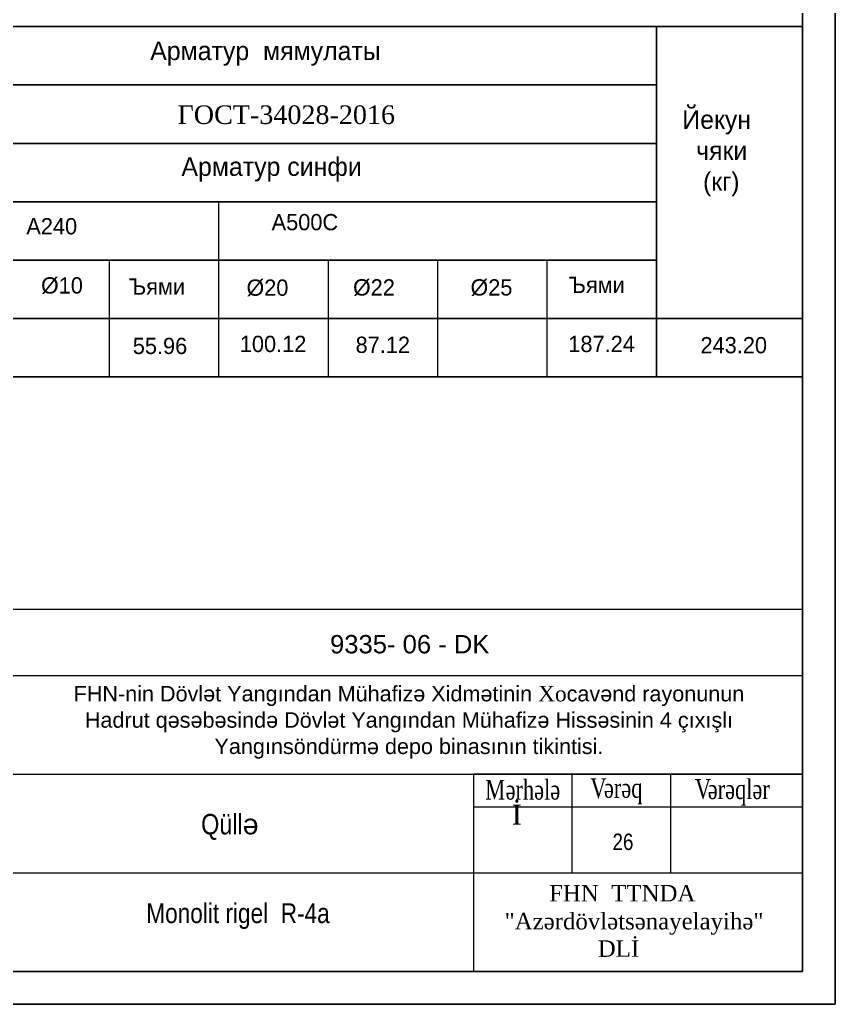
# Model space of a CAD drawing. Header units: millimetres. Extents: x -149347 to 251215, y -2929184 to -2541447.
# Drawn here: x 94333 to 106266, y -2736327 to -2721921 of the extents above; entities that cross this region are included whole.
import ezdxf

# ---------------------------------------------------------------- set-up
doc = ezdxf.new("R2010")
doc.units = ezdxf.units.MM
for name, color, linetype, lineweight in [('A-Wall', 7, 'Continuous', 30), ('APS_MADEIRA', 35, 'Continuous', 15), ('Text blocks_Ном._пера__1', 7, 'Continuous', 15), ('перегородка', 130, 'Continuous', 20)]:
    doc.layers.add(name, color=color, linetype=linetype, lineweight=lineweight)
doc.styles.add('400', font='times.ttf', dxfattribs={"width": 0.75, "height": 300})
doc.styles.add('A3_Times_AzLat', font='A3TI(LA).TTF')
doc.styles.add('Arial', font='arial.ttf')
doc.styles.add('style6', font='ARIALN.TTF', dxfattribs={"height": 300})
doc.styles.add('Times New  Roman', font='times.ttf')
doc.styles.add('Times New Roman', font='times.ttf')

# ---------------------------------------------------------------- blocks, each defined once
blk = doc.blocks.new('mekteb')
at = {"color": 0, "lineweight": 25}
for p, q in [((139843, -1821466), (139843, -1849866)), ((139843, -1849866), (99643, -1849866))]:
    blk.add_line(p, q, dxfattribs=at)
at = {"color": 0, "lineweight": 25, "ltscale": 15}
for p, q in [((139343, -1849366), (139343, -1821966)), ((101643, -1849366), (139343, -1849366))]:
    blk.add_line(p, q, dxfattribs=at)
at = {"linetype": 'Continuous', "lineweight": 15}
for p, q in [((120843, -1844866), (139343, -1844866)), ((120843, -1846366), (139343, -1846366)), ((135843, -1847866), (135843, -1846366)), ((137343, -1847866), (137343, -1846366)), ((134343, -1846866), (139343, -1846866)), ((120843, -1847866), (139343, -1847866)), ((120843, -1849366), (139343, -1849366))]:
    blk.add_line(p, q, dxfattribs=at)
for points in [[(120843, -1849366), (139343, -1849366), (139343, -1843866), (120843, -1843866)], [(134343, -1849366), (139343, -1849366), (139343, -1846366), (134343, -1846366)]]:
    blk.add_lwpolyline(points, close=True, dxfattribs=at)
at = {"lineweight": 25, "ltscale": 15, "style": '400', "width": 0.75}
for s, p in [('ərhələ', (134831, -1846755)), ('V', (136119, -1846732)), ('   V', (137454, -1846743)), ('ərəqlər', (137904, -1846747)), (' M', (134437, -1846755)), ('ərəq', (136326, -1846728))]:
    blk.add_text(s, height=300, dxfattribs=at).set_placement(p)
at = {"lineweight": 25, "ltscale": 15, "attachment_point": 1, "style": 'Times New Roman'}
for s, insert, char_height, width in [('{\\fTimes New Roman|b0|i0|c238|p18;\\H0.42397x;İ\\fTimes New Roman|b0|i0|c186|p18;\\H2.3586x;      }', (134926, -1846834), 707.62, 10102.13), ('"{\\fTimes New Roman|b0|i0|c238|p18;Azərdövlətsənayelayihə"\\P              } {\\fTimes New Roman|b0|i0|c238|p18;DLİ}', (134816, -1848478), 250, 8698.57)]:
    blk.add_mtext(s, dxfattribs=dict(at, insert=insert, char_height=char_height, width=width))
at = {"lineweight": 25, "insert": (130203, -1846973), "char_height": 310, "width": 5486.13, "attachment_point": 1, "style": 'style6'}
blk.add_mtext('{\\C0;Q\\fArial Narrow|b0|i0|c238|p34;üll\\fArial|b0|i0|c0|p34;ə}', dxfattribs=at)
at = {"lineweight": 25, "ltscale": 15, "insert": (135115, -1848053), "char_height": 250, "attachment_point": 1, "style": 'Times New Roman'}
blk.add_mtext('  {\\fTimes New Roman|b0|i0|c238|p18;  FHN  TTNDA}', dxfattribs=at)
at = {"layer": 'Text blocks_Ном._пера__1', "linetype": 'Continuous', "lineweight": 25, "insert": (128266, -1845580), "char_height": 235, "width": 10191.85, "attachment_point": 4, "line_spacing_factor": 1.021551, "style": 'Arial'}
blk.add_mtext('\\pxqc;{\\fArial|b0|i0|c238|p34;\\C256;FHN-nin Dövlət Yangından Mühafizə Xidmətinin \\fTimes New Roman|b0|i0|c204|p18;Xo\\fArial|b0|i0|c238|p34;cavənd rayonunun Hadrut qəsəbəsində Dövlət Yangından Mühafizə Hissəsinin 4 çıxışlı Yangınsöndürmə depo binasının tikintisi.}', dxfattribs=at)
at = {"layer": 'перегородка', "lineweight": 30, "insert": (132162, -1844536), "char_height": 441.245, "width": 6524.89, "attachment_point": 7, "style": 'Arial'}
blk.add_mtext('{\\fArial|b0|i0|c238|p34;\\H0.63158x;\\C7;9335\\fArial|b0|i0|c204|p34;- \\fArial|b0|i0|c238|p34;06\\fArial|b0|i0|c204|p34; - DK}', dxfattribs=at)

msp = doc.modelspace()

# ---------------------------------------------------------------- linework, layer by layer
at = {"ltscale": 3}
for p, q in [((105785.04595, -2722022.5955), (87978.78491, -2722022.5955)), ((103649.47066, -2722022.5955), (103649.47066, -2727147.65698)), ((103649.47066, -2722876.5064), (92463.49302, -2722876.5064)), ((103649.47066, -2723730.73651), (92463.49302, -2723730.73651)), ((103649.47066, -2724584.96663), (92463.49302, -2724584.96663)), ((103649.47066, -2725439.19675), (92463.49302, -2725439.19675)), ((105785.04595, -2726293.42686), (87978.78491, -2726293.42686)), ((105785.04595, -2727147.65698), (87978.78491, -2727147.65698))]:
    msp.add_line(p, q, dxfattribs=at)
at = {"layer": 'APS_MADEIRA', "color": 7, "lineweight": 15, "ltscale": 25}
for p, q in [((97242.74479, -2724584.96663), (97242.74479, -2727147.65698)), ((95641.06332, -2725439.19675), (95641.06332, -2727147.65698)), ((98844.42626, -2725439.19675), (98844.42626, -2727147.65698)), ((100446.10773, -2725439.19675), (100446.10773, -2727147.65698)), ((102047.78919, -2725439.19675), (102047.78919, -2727147.65698)), ((103649.47066, -2725439.19675), (103649.47066, -2727147.65698))]:
    msp.add_line(p, q, dxfattribs=at)

# ---------------------------------------------------------------- block references
at = {"lineweight": 15, "xscale": 0.962501317234829, "yscale": 0.962501317234829, "zscale": 0.962501317234829}
msp.add_blockref('mekteb', (-28332.96186, -955827.78564), dxfattribs=at)

# ---------------------------------------------------------------- texts
at = {"color": 0, "lineweight": 0, "attachment_point": 1}
for s, insert, char_height, width, style in [('Арматур  мямулаты', (96242.84937, -2722240.79482), 272, 8275.466212, 'A3_Times_AzLat'), ('ГOCT-34028-2016', (96642.58366, -2723175.13156), 272, 8275.466212, 'Times New  Roman'), (' Йекун \\P   чяки\\P    (кг)', (103926.64417, -2723246.12426), 272, 5180.7666075, 'A3_Times_AzLat'), ('Арматур синфи', (96699.34529, -2723934.59105), 272, 8275.466212, 'A3_Times_AzLat'), ('     A500C', (97576.7908, -2724763.85838), 238, 8275.466212, 'A3_Times_AzLat'), ('     А240 ', (93987.63926, -2724823.84568), 238, 8275.466212, 'A3_Times_AzLat'), ('{\\fArial|b0|i0|c204|p32;Ø}10  ', (94645.07122, -2725689.49406), 238, 9423.318476, 'A3_Times_AzLat'), (' Ъями', (95843.40981, -2725707.0603), 238, 8275.466212, 'A3_Times_AzLat'), ('{\\fArial|b0|i0|c204|p34;Ø}20  ', (97651.55695, -2725722.11944), 238, 9423.318476, 'A3_Times_AzLat'), ('{\\fArial|b0|i0|c204|p32;Ø}22 ', (99209.99639, -2725718.48866), 238, 9423.318476, 'A3_Times_AzLat'), ('{\\fArial|b0|i0|c204|p34;Ø}25 ', (100929.3433, -2725718.48866), 238, 9423.318476, 'A3_Times_AzLat'), (' {\\H0.74297x;Ъями}', (102246.24422, -2725682.1599), 320.3362935, 8275.466212, 'A3_Times_AzLat')]:
    msp.add_mtext(s, dxfattribs=dict(at, insert=insert, char_height=char_height, width=width, style=style))
at = {"lineweight": 9, "attachment_point": 1, "style": 'style6'}
for s, insert, char_height, width in [('\\pxi11.072,t28.072;{\\fArial Narrow|b0|i0|c238|p34;26}', (100349.18149, -2733829.25081), 240, 17644.4094353), ('Monolit rigel  R-{\\fArial Narrow|b0|i0|c238|p34;4a}', (96184.79306, -2734849.28449), 288.7503961, 6256.0083321)]:
    msp.add_mtext(s, dxfattribs=dict(at, insert=insert, char_height=char_height, width=width))
at = {"layer": 'A-Wall', "color": 0, "char_height": 238, "width": 19879.9205725, "attachment_point": 2, "style": 'A3_Times_AzLat'}
for s, insert in [('55.96', (96385.55692, -2726575.04095)), ('100.12', (98039.97668, -2726545.78032)), ('87.12', (99645.75283, -2726558.69854)), ('187.24', (102846.93898, -2726545.78032)), ('243.20', (104780.45798, -2726564.06355))]:
    msp.add_mtext(s, dxfattribs=dict(at, insert=insert))

doc.saveas('drawing.dxf')
